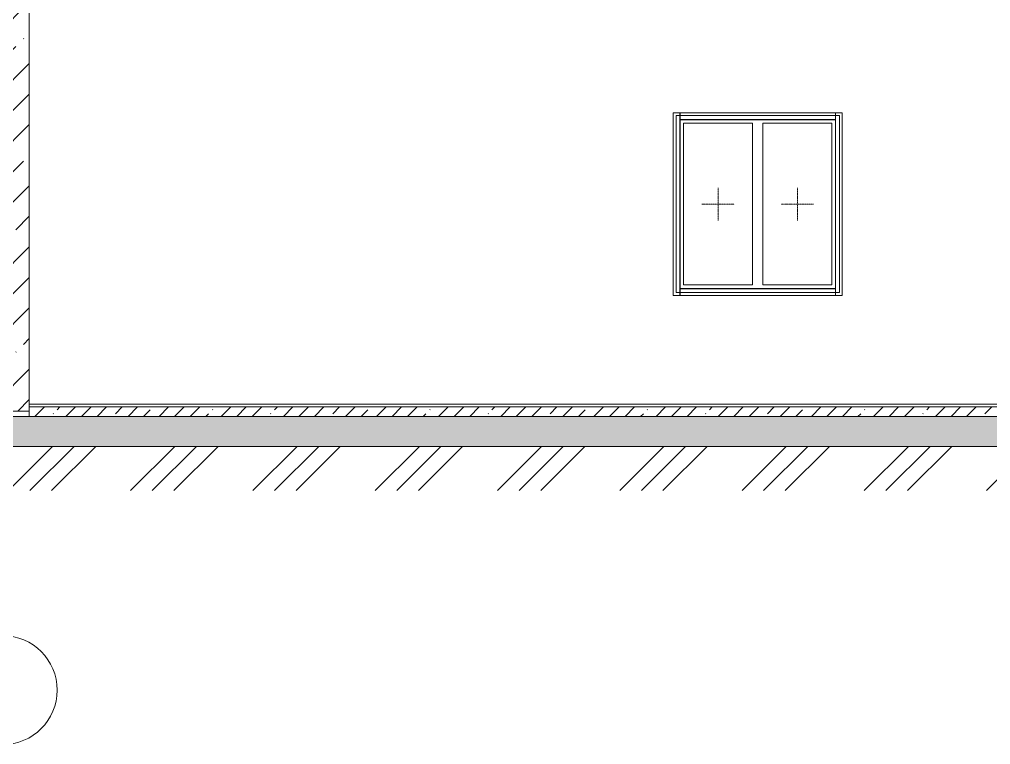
# Model space of a CAD drawing. Header units: millimetres. Extents: x -515342 to 330399, y -224905 to 507333.
# Drawn here: x 164723 to 171856, y 82231 to 87558 of the extents above; entities that cross this region are included whole.
import ezdxf

# ---------------------------------------------------------------- set-up
doc = ezdxf.new("R2010")
doc.units = ezdxf.units.MM
doc.linetypes.add('ASVP_Штриховая_ш2 п1', pattern=[3, 2, -1])
doc.layers.get('0').update_dxf_attribs({"lineweight": 0})
for name, color, linetype, lineweight in [('Витраж', 7, 'Continuous', 0), ('Линии', 7, 'Continuous', 0), ('Окна', 7, 'Continuous', 0), ('Окна открывание', 7, 'Continuous', 0), ('Оси', 7, 'Continuous', 0), ('Перекрытие', 7, 'Continuous', 0), ('Стены внутренние', 7, 'Continuous', 0), ('Стены несущие', 7, 'Continuous', 0), ('Узлы', 7, 'Continuous', 0)]:
    doc.layers.add(name, color=color, linetype=linetype, lineweight=lineweight)
pattern_1 = [(45, (136801.12, 95610.5), (-224.5064, 224.5064), []), (45, (137025.63, 95610.5), (-224.5064, 224.5064), [396.875, -79.375, 3.353, -76.022])]

# ---------------------------------------------------------------- blocks, each defined once
blk = doc.blocks.new('Окно_ПВХ_2Створки - АР_Окно_ОП_1200_h_х1300_2ст-10166593-О_АР_П_Разрез 1-1')
at = {"layer": 'Окна открывание'}
h = blk.add_hatch(dxfattribs=at)
h.set_pattern_fill('FP_5', color=256, style=0, pattern_type=2)
h.set_pattern_definition([(236.31, (49717.4, 8823.7), (-1777.996, -3556.002), [641.07, -5769.6]), (236.31, (49752.95, 8717), (-1777.996, -3556.002), [384.64, -6026.03]), (236.31, (49539.6, 8717), (-1777.996, -3556.002), [384.64, -6026.03])])
h.paths.add_polyline_path([(81450.9, -2424), (81956.9, -2424), (81956.9, -1236), (81450.9, -1236), (81450.9, -2366)])
at = {"layer": 'Окна', "color": 253, "true_color": 0xaaaaaa}
for p, q in [((81394.9, -1180), (81423.9, -1180)), ((81394.9, -1180), (81394.9, -2480)), ((81394.9, -2480), (81394.9, -1180)), ((81394.9, -1180), (81423.9, -1180)), ((81424.9, -1180), (82564.9, -1180)), ((81424.9, -1180), (82564.9, -1180)), ((82565.9, -1180), (82594.9, -1180)), ((82565.9, -1180), (82594.9, -1180)), ((82594.9, -1180), (82594.9, -2480)), ((82594.9, -1180), (82594.9, -2480)), ((81956.9, -1236), (81450.9, -1236)), ((81450.9, -1236), (81450.9, -2424)), ((81956.9, -1236), (81956.9, -2424)), ((82032.9, -1236), (82032.9, -2424)), ((82538.9, -1236), (82032.9, -1236)), ((82538.9, -2424), (82538.9, -1236)), ((81450.9, -2424), (81956.9, -2424)), ((82032.9, -2424), (82538.9, -2424)), ((81423.9, -2480), (81394.9, -2480)), ((81423.9, -2480), (81394.9, -2480)), ((82564.9, -2480), (81424.9, -2480)), ((82564.9, -2480), (81424.9, -2480)), ((82594.9, -2480), (82565.9, -2480)), ((82594.9, -2480), (82565.9, -2480))]:
    blk.add_line(p, q, dxfattribs=at)
at = {"layer": 'Окна открывание', "linetype": 'ASVP_Штриховая_ш2 п1'}
for p, q in [((81703.9, -1950), (81703.9, -1710)), ((82285.9, -1950), (82285.9, -1710)), ((81583.9, -1830), (81823.9, -1830)), ((82165.9, -1830), (82405.9, -1830))]:
    blk.add_line(p, q, dxfattribs=at)
blk = doc.blocks.new('Прямоугольный импост - АР_Откос_Металлический_50х330 Серый Правый-10167311-О_АР_П_Разрез 1-1')
at = {"layer": 'Витраж'}
for p, q in [((45486.4, -1210), (45486.4, -1209)), ((45486.4, -1209), (46626.4, -1209)), ((46626.4, -1210), (45486.4, -1210)), ((46626.4, -1209), (46626.4, -1210))]:
    blk.add_line(p, q, dxfattribs=at)
blk = doc.blocks.new('Прямоугольный импост - АР_Откос_Металлический_50х370 Серый Левый-10167312-О_АР_П_Разрез 1-1')
at = {"layer": 'Витраж'}
for p, q in [((45486.4, -2451), (45486.4, -2450)), ((45486.4, -2450), (46626.4, -2450)), ((46626.4, -2451), (45486.4, -2451)), ((46626.4, -2450), (46626.4, -2451))]:
    blk.add_line(p, q, dxfattribs=at)
blk = doc.blocks.new('Прямоугольный импост - АР_Откос_Металлический_50х330 Серый Правый-10167068-О_АР_П_Разрез 1-1')
at = {"layer": 'Витраж'}
for p, q in [((46626.4, -2500), (46626.4, -1160)), ((46627.4, -1160), (46627.4, -2500))]:
    blk.add_line(p, q, dxfattribs=at)
blk = doc.blocks.new('Прямоугольный импост - АР_Откос_Металлический_50х370 Серый Левый-10167069-О_АР_П_Разрез 1-1')
at = {"layer": 'Витраж'}
for p, q in [((45485.4, -2500), (45485.4, -1160)), ((45486.4, -1160), (45486.4, -2500))]:
    blk.add_line(p, q, dxfattribs=at)
blk = doc.blocks.new('СД_Люблино_Фасады_rvt-1-О_АР_П_Разрез 1-1')
at = {"layer": 'Стены внутренние'}
for p, q in [((81374.9, -1160), (82614.9, -1160)), ((81374.9, -2500), (81374.9, -1160)), ((82614.9, -1160), (82614.9, -2500)), ((82614.9, -2500), (81374.9, -2500))]:
    blk.add_line(p, q, dxfattribs=at)
at = {"layer": 'Витраж', "lineweight": 9}
for name in ['Прямоугольный импост - АР_Откос_Металлический_50х370 Серый Левый-10167069-О_АР_П_Разрез 1-1', 'Прямоугольный импост - АР_Откос_Металлический_50х330 Серый Правый-10167311-О_АР_П_Разрез 1-1', 'Прямоугольный импост - АР_Откос_Металлический_50х330 Серый Правый-10167068-О_АР_П_Разрез 1-1', 'Прямоугольный импост - АР_Откос_Металлический_50х370 Серый Левый-10167312-О_АР_П_Разрез 1-1']:
    blk.add_blockref(name, (35938.5, 0), dxfattribs=at)
at = {"layer": 'Окна', "lineweight": 9}
blk.add_blockref('Окно_ПВХ_2Створки - АР_Окно_ОП_1200_h_х1300_2ст-10166593-О_АР_П_Разрез 1-1', (0, 0), dxfattribs=at)
blk = doc.blocks.new('Ось сетки - Круг_Ø8 мм-6577-О_АР_П_Разрез 1-1')
at = {"layer": 'Оси'}
for start, end in [(360, 180), (180, 360)]:
    blk.add_arc((0, -5400), 400, start, end, dxfattribs=at)

msp = doc.modelspace()

# ---------------------------------------------------------------- hatches: boundary and pattern name
at = {"layer": 'Перекрытие'}
h = msp.add_hatch(dxfattribs=at)
h.set_pattern_fill('FP_19', color=256, style=0, pattern_type=2)
h.set_pattern_definition([(45, (136801.12, 95610.5), (-114.04925, 114.04925), []), (45, (136915.17, 95610.5), (-114.04925, 114.04925), [201.613, -40.323, 3.353, -36.97])])
h.paths.add_polyline_path([(175643.2038, 84641.3929), (177320.5296, 84641.3929), (177320.5296, 84711.3929), (164795.5296, 84711.3929), (164795.5296, 84641.3929), (172328.1384, 84641.3929)])
h = msp.add_hatch(dxfattribs=at)
h.set_pattern_fill('FP_1', color=256, style=0, pattern_type=2)
h.set_pattern_definition(pattern_1)
h.paths.add_polyline_path([(188903.4654, 84421.3929), (189585.5296, 84421.3929), (189585.5296, 84641.3929), (88345.5296, 84641.3929), (88345.5296, 84421.3929), (185588.4, 84421.3929)])
at = {"layer": 'Стены внутренние'}
h = msp.add_hatch(dxfattribs=at)
h.set_pattern_fill('FP_1', color=256, style=0, pattern_type=2)
h.set_pattern_definition(pattern_1)
h.paths.add_polyline_path([(164454.8581, 84681.3929), (164795.5296, 84681.3929), (164795.5296, 101317.7385), (164405.5296, 101317.7385), (164405.5296, 84681.3929)])
at = {"layer": 'Узлы'}
h = msp.add_hatch(dxfattribs=at)
h.set_pattern_fill('FP_24', color=256, style=0, pattern_type=2)
h.set_pattern_definition([(45, (136801.1, 95610.5), (-449.013, 449.013), []), (45, (136959.9, 95610.5), (0, 898.0256), []), (45, (136642.4, 95610.5), (0, 898.0256), [])])
h.paths.add_polyline_path([(140835.0172, 84096.9743), (192218.5308, 84096.9743), (192218.5308, 86651.3929), (191985.5296, 86651.3929), (191985.5296, 84951.3929), (190085.5296, 84951.3929), (190085.5296, 84421.3929), (87850.5296, 84421.3929), (87850.5296, 87031.3929), (87745.5296, 87031.3929), (87745.5296, 88231.3929), (86136.4383, 88231.3929), (86136.4383, 84096.9743), (139177.4845, 84096.9743)])

# ---------------------------------------------------------------- linework, layer by layer
at = {"layer": 'Линии'}
msp.add_line((190085.5296, 84421.3929), (87850.5296, 84421.3929), dxfattribs=at)
at = {"layer": 'Перекрытие'}
for p, q in [((177320.5296, 84731.3929), (164795.5296, 84731.3929)), ((164795.5296, 84711.3929), (164795.5296, 84641.3929)), ((177320.5296, 84711.3929), (164795.5296, 84711.3929)), ((88345.5296, 84641.3929), (189585.5296, 84641.3929))]:
    msp.add_line(p, q, dxfattribs=at)
at = {"layer": 'Стены несущие'}
for p, q in [((164795.5296, 84711.3929), (164795.5296, 88676.3929)), ((164405.5296, 84681.3929), (164795.5296, 84681.3929))]:
    msp.add_line(p, q, dxfattribs=at)

# ---------------------------------------------------------------- block references
msp.add_blockref('СД_Люблино_Фасады_rvt-1-О_АР_П_Разрез 1-1', (88150.5296, 88031.3929))
at = {"layer": 'Оси'}
msp.add_blockref('Ось сетки - Круг_Ø8 мм-6577-О_АР_П_Разрез 1-1', (164600.5296, 88031.3929), dxfattribs=at)

doc.saveas('drawing.dxf')
